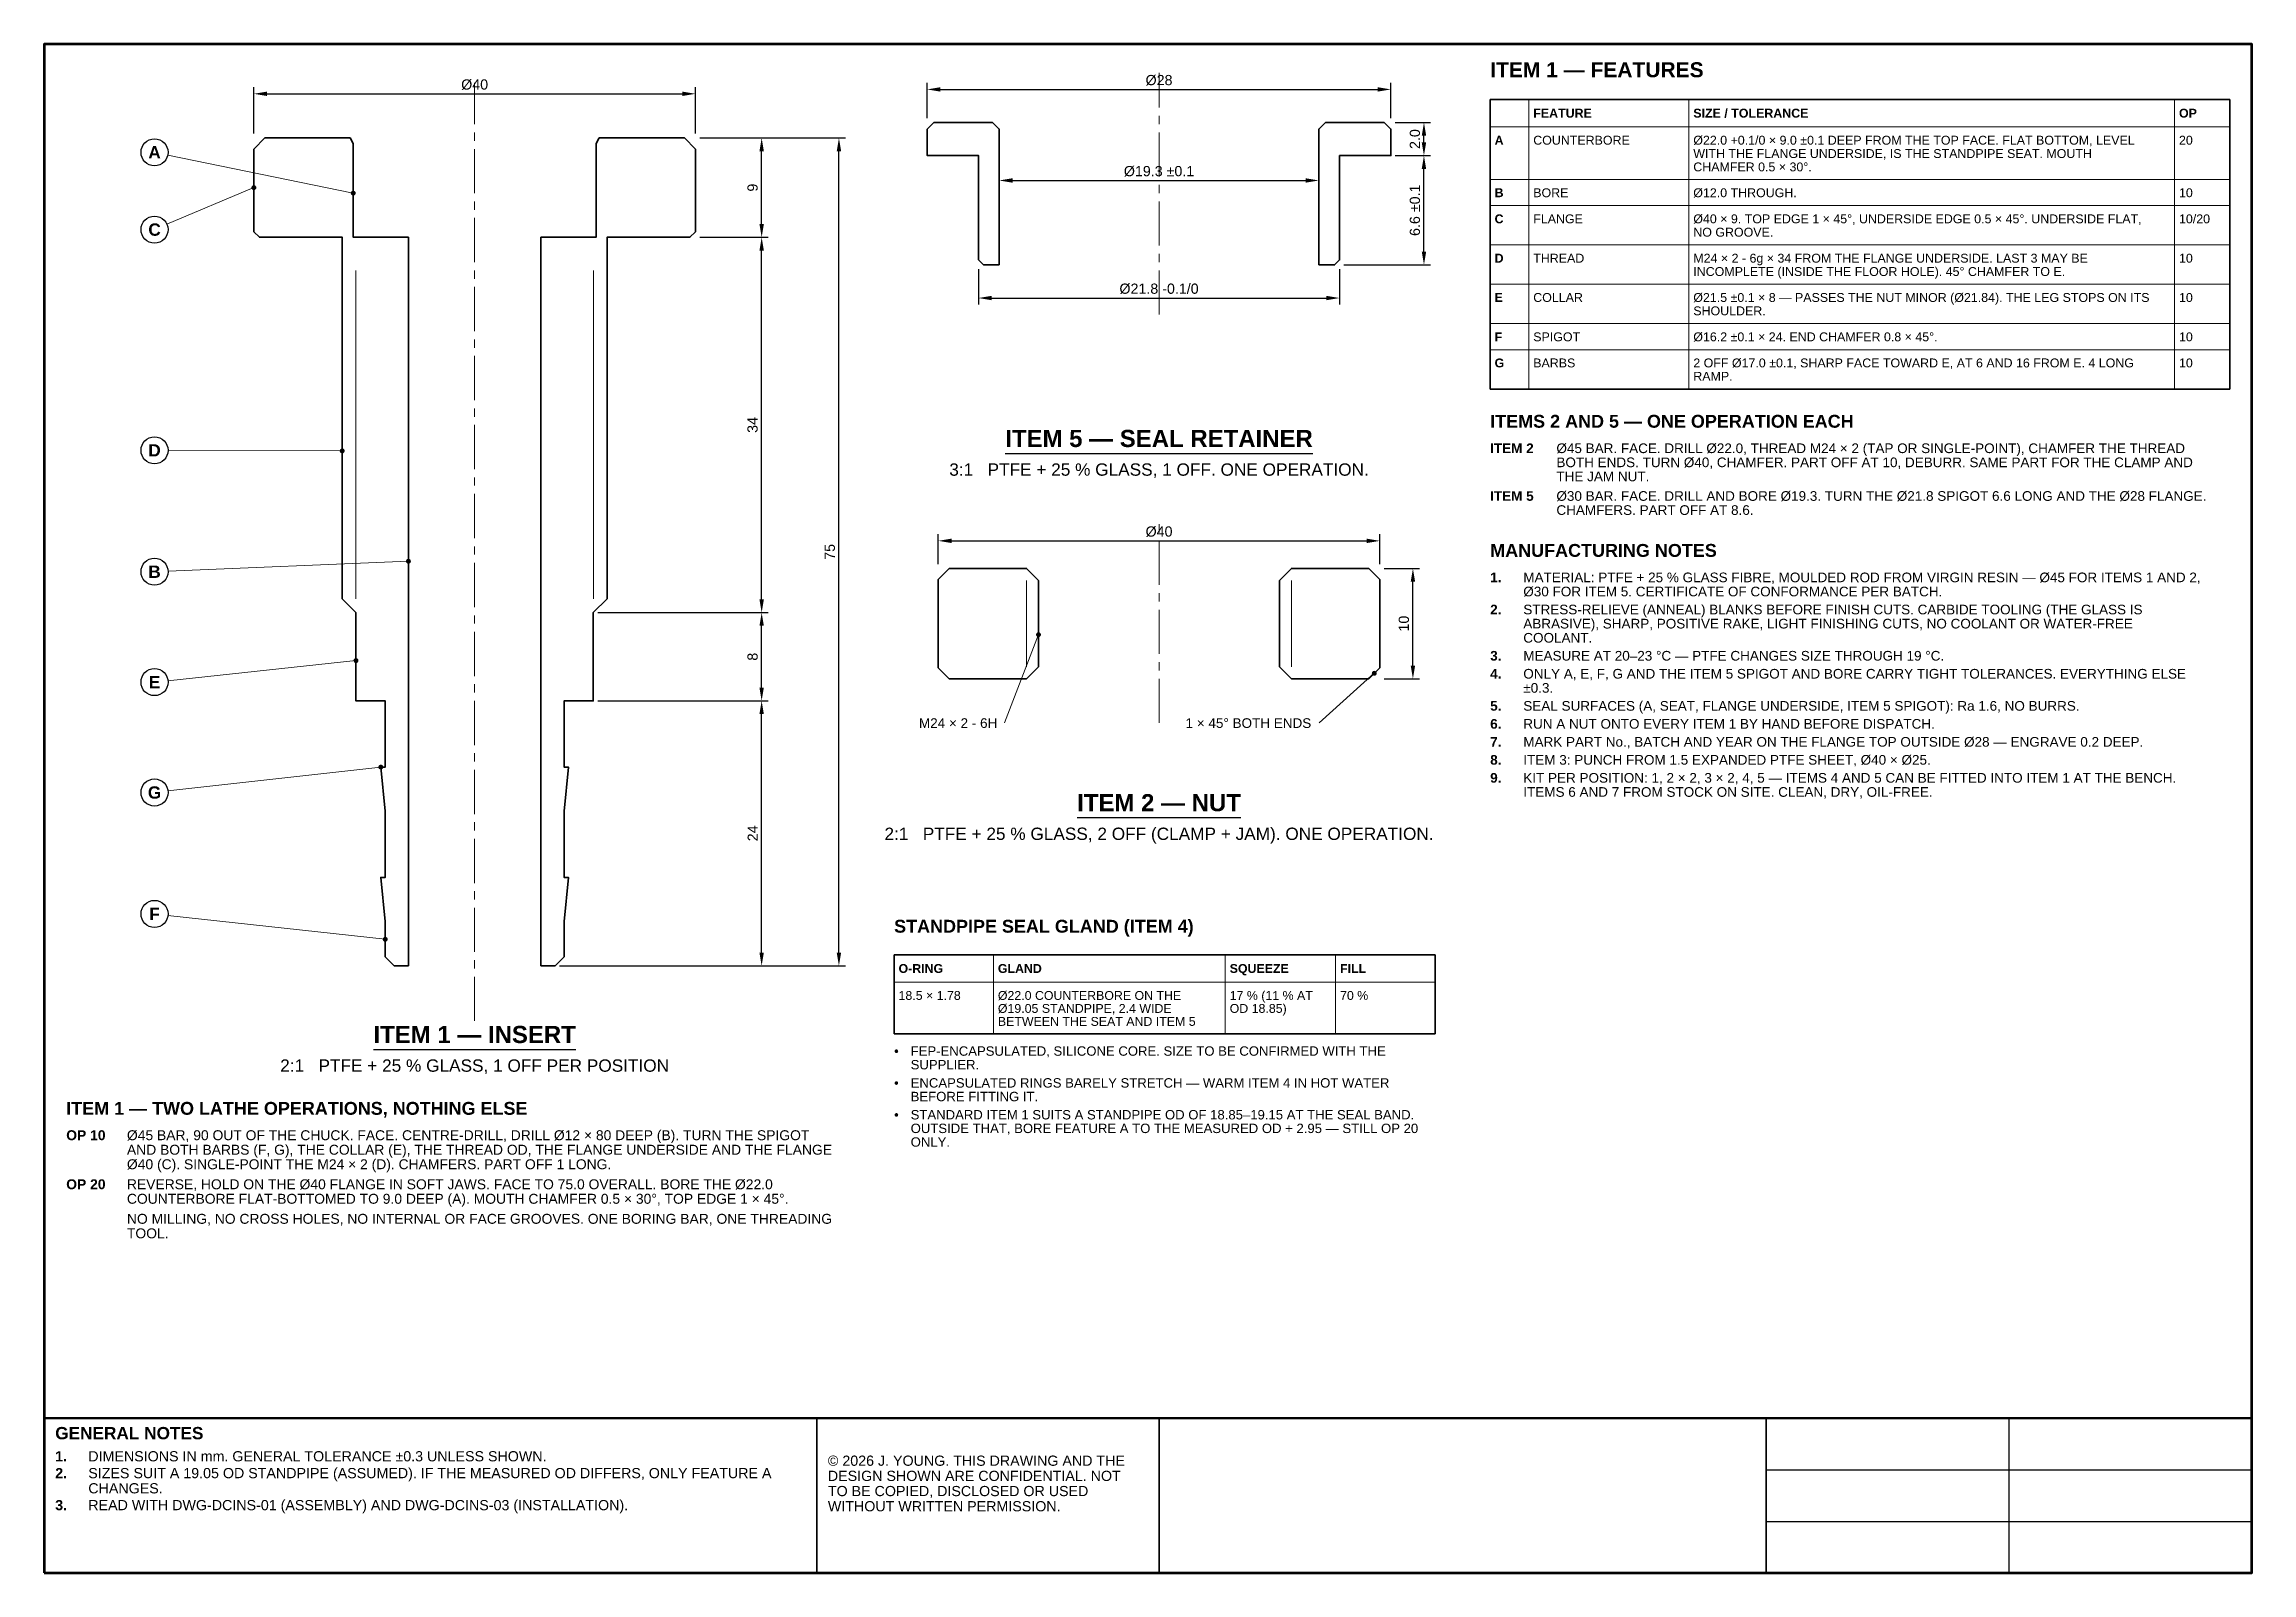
# Model space of a CAD drawing. Header units: millimetres. Extents: x 10 to 410, y 10 to 287.
import ezdxf
from ezdxf.enums import TextEntityAlignment as Align

# ---------------------------------------------------------------- set-up
doc = ezdxf.new("R2010")
doc.units = ezdxf.units.MM
doc.linetypes.add('DCINS_CENTER', pattern=[12.5, 8, -1.5, 1.5, -1.5])
for name, color, linetype, lineweight in [('BORDER', 7, 'Continuous', 70), ('CENTER', 7, 'DCINS_CENTER', 13), ('DIMENSIONS', 7, 'Continuous', 18), ('NOTES', 7, 'Continuous', 18), ('TABLES', 7, 'Continuous', 18), ('THIN', 7, 'Continuous', 18), ('VISIBLE', 7, 'Continuous', 35)]:
    doc.layers.add(name, color=color, linetype=linetype, lineweight=lineweight)
doc.styles.add('DCINS', font='arial.ttf')
doc.styles.add('DCINS-BOLD', font='arialbd.ttf')
doc.dimstyles.new('DCINS-2TO1', dxfattribs={"dimtxt": 1.848, "dimasz": 2.4, "dimexe": 1.2, "dimexo": 0.8, "dimgap": 0.7, "dimtad": 1, "dimtih": 1, "dimtoh": 1, "dimlfac": 0.5, "dimdsep": 46, "dimtxsty": 'DCINS', "dimcen": 0.09, "dimclrd": 256, "dimclre": 256, "dimclrt": 256, "dimadec": 0, "dimazin": 0, "dimtfac": 1, "dimtdec": 4, "dimtofl": 0, "dimtmove": 0, "dimatfit": 3, "dimfxl": 1, "dimtolj": 1, "dimtzin": 0, "dimarcsym": 0})
doc.dimstyles.new('DCINS-3TO1', dxfattribs={"dimtxt": 1.848, "dimasz": 2.4, "dimexe": 1.2, "dimexo": 0.8, "dimgap": 0.7, "dimtad": 1, "dimtih": 1, "dimtoh": 1, "dimlfac": 0.333333, "dimdsep": 46, "dimtxsty": 'DCINS', "dimcen": 0.09, "dimclrd": 256, "dimclre": 256, "dimclrt": 256, "dimadec": 0, "dimazin": 0, "dimtfac": 1, "dimtdec": 4, "dimtofl": 0, "dimtmove": 0, "dimatfit": 3, "dimfxl": 1, "dimtolj": 1, "dimtzin": 0, "dimarcsym": 0})

# ---------------------------------------------------------------- blocks, each defined once
blk = doc.blocks.new('*D0')
at = {"linetype": 'ByBlock', "lineweight": -2}
for p, q in [((48, 270.8), (48, 279.2)), ((50.4, 278), (125.6, 278)), ((128, 270.8), (128, 279.2))]:
    blk.add_line(p, q, dxfattribs=at)
for points in [[(48, 278), (50.4, 278.4), (50.4, 277.6)], [(128, 278), (125.6, 277.6), (125.6, 278.4)]]:
    blk.add_solid(points)
at = {"layer": 'Defpoints'}
for p in [(48, 278), (48, 270), (128, 270)]:
    blk.add_point(p, dxfattribs=at)
at = {"insert": (88, 278.7), "char_height": 1.848, "attachment_point": 8, "style": 'DCINS'}
blk.add_mtext('Ø40', dxfattribs=at)
blk = doc.blocks.new('*D1')
at = {"linetype": 'ByBlock', "lineweight": -2}
for p, q in [((128.8, 270), (141.2, 270)), ((140, 254.4), (140, 267.6)), ((128.8, 252), (141.2, 252))]:
    blk.add_line(p, q, dxfattribs=at)
for points in [[(140, 270), (140.4, 267.6), (139.6, 267.6)], [(140, 252), (139.6, 254.4), (140.4, 254.4)]]:
    blk.add_solid(points)
at = {"layer": 'Defpoints'}
for p in [(128, 270), (128, 252), (140, 252)]:
    blk.add_point(p, dxfattribs=at)
at = {"insert": (139.3, 261), "char_height": 1.85, "attachment_point": 8, "rotation": 90, "style": 'DCINS'}
blk.add_mtext('9', dxfattribs=at)
blk = doc.blocks.new('*D2')
at = {"linetype": 'ByBlock', "lineweight": -2}
for p, q in [((128.8, 252), (141.2, 252)), ((140, 186.4), (140, 249.6)), ((110.3, 184), (141.2, 184))]:
    blk.add_line(p, q, dxfattribs=at)
for points in [[(140, 252), (140.4, 249.6), (139.6, 249.6)], [(140, 184), (139.6, 186.4), (140.4, 186.4)]]:
    blk.add_solid(points)
at = {"layer": 'Defpoints'}
for p in [(128, 252), (109.5, 184), (140, 184)]:
    blk.add_point(p, dxfattribs=at)
at = {"insert": (139.3, 218), "char_height": 1.848, "attachment_point": 8, "rotation": 90, "style": 'DCINS'}
blk.add_mtext('34', dxfattribs=at)
blk = doc.blocks.new('*D3')
at = {"linetype": 'ByBlock', "lineweight": -2}
for p, q in [((110.3, 184), (141.2, 184)), ((140, 170.4), (140, 181.6)), ((110.3, 168), (141.2, 168))]:
    blk.add_line(p, q, dxfattribs=at)
for points in [[(140, 184), (140.4, 181.6), (139.6, 181.6)], [(140, 168), (139.6, 170.4), (140.4, 170.4)]]:
    blk.add_solid(points)
at = {"layer": 'Defpoints'}
for p in [(109.5, 184), (109.5, 168), (140, 168)]:
    blk.add_point(p, dxfattribs=at)
at = {"insert": (139.3, 176), "char_height": 1.85, "attachment_point": 8, "rotation": 90, "style": 'DCINS'}
blk.add_mtext('8', dxfattribs=at)
blk = doc.blocks.new('*D4')
at = {"linetype": 'ByBlock', "lineweight": -2}
for p, q in [((110.3, 168), (141.2, 168)), ((140, 122.4), (140, 165.6)), ((103.4, 120), (141.2, 120))]:
    blk.add_line(p, q, dxfattribs=at)
for points in [[(140, 168), (140.4, 165.6), (139.6, 165.6)], [(140, 120), (139.6, 122.4), (140.4, 122.4)]]:
    blk.add_solid(points)
at = {"layer": 'Defpoints'}
for p in [(109.5, 168), (102.6, 120), (140, 120)]:
    blk.add_point(p, dxfattribs=at)
at = {"insert": (139.3, 144), "char_height": 1.848, "attachment_point": 8, "rotation": 90, "style": 'DCINS'}
blk.add_mtext('24', dxfattribs=at)
blk = doc.blocks.new('*D5')
at = {"linetype": 'ByBlock', "lineweight": -2}
for p, q in [((128.8, 270), (155.2, 270)), ((154, 122.4), (154, 267.6)), ((103.4, 120), (155.2, 120))]:
    blk.add_line(p, q, dxfattribs=at)
for points in [[(154, 270), (154.4, 267.6), (153.6, 267.6)], [(154, 120), (153.6, 122.4), (154.4, 122.4)]]:
    blk.add_solid(points)
at = {"layer": 'Defpoints'}
for p in [(128, 270), (102.6, 120), (154, 120)]:
    blk.add_point(p, dxfattribs=at)
at = {"insert": (153.3, 195), "char_height": 1.848, "attachment_point": 8, "rotation": 90, "style": 'DCINS'}
blk.add_mtext('75', dxfattribs=at)
blk = doc.blocks.new('*D6')
at = {"linetype": 'ByBlock', "lineweight": -2}
for p, q in [((170, 273.6), (170, 280)), ((254, 273.6), (254, 280)), ((172.4, 278.8), (251.6, 278.8))]:
    blk.add_line(p, q, dxfattribs=at)
for points in [[(170, 278.8), (172.4, 279.2), (172.4, 278.4)], [(254, 278.8), (251.6, 278.4), (251.6, 279.2)]]:
    blk.add_solid(points)
at = {"layer": 'Defpoints'}
for p in [(170, 278.8), (170, 272.8), (254, 272.8)]:
    blk.add_point(p, dxfattribs=at)
at = {"insert": (212, 279.5), "char_height": 1.848, "attachment_point": 8, "style": 'DCINS'}
blk.add_mtext('Ø28', dxfattribs=at)
blk = doc.blocks.new('*D7')
at = {"linetype": 'ByBlock', "lineweight": -2}
for p, q in [((183.05, 262.3), (183.05, 262.3)), ((185.45, 262.3), (238.55, 262.3)), ((240.95, 262.3), (240.95, 262.3))]:
    blk.add_line(p, q, dxfattribs=at)
for points in [[(183.05, 262.3), (185.45, 262.7), (185.45, 261.9)], [(240.95, 262.3), (238.55, 261.9), (238.55, 262.7)]]:
    blk.add_solid(points)
at = {"layer": 'Defpoints'}
for p in [(183.05, 262.3), (183.05, 262.3), (240.95, 262.3)]:
    blk.add_point(p, dxfattribs=at)
at = {"insert": (212, 263), "char_height": 1.848, "attachment_point": 8, "style": 'DCINS'}
blk.add_mtext('Ø19.3 ±0.1', dxfattribs=at)
blk = doc.blocks.new('*D8')
at = {"linetype": 'ByBlock', "lineweight": -2}
for p, q in [((179.3, 246.2), (179.3, 239.8)), ((244.7, 246.2), (244.7, 239.8)), ((181.7, 241), (242.3, 241))]:
    blk.add_line(p, q, dxfattribs=at)
for points in [[(179.3, 241), (181.7, 241.4), (181.7, 240.6)], [(244.7, 241), (242.3, 240.6), (242.3, 241.4)]]:
    blk.add_solid(points)
at = {"layer": 'Defpoints'}
for p in [(179.3, 247), (244.7, 247), (179.3, 241)]:
    blk.add_point(p, dxfattribs=at)
at = {"insert": (212, 241.7), "char_height": 1.848, "attachment_point": 8, "style": 'DCINS'}
blk.add_mtext('Ø21.8 -0.1/0', dxfattribs=at)
blk = doc.blocks.new('*D9')
at = {"linetype": 'ByBlock', "lineweight": -2}
for p, q in [((254.8, 272.8), (261.2, 272.8)), ((260, 269.2), (260, 270.4)), ((254.8, 266.8), (261.2, 266.8))]:
    blk.add_line(p, q, dxfattribs=at)
for points in [[(260, 272.8), (260.4, 270.4), (259.6, 270.4)], [(260, 266.8), (259.6, 269.2), (260.4, 269.2)]]:
    blk.add_solid(points)
at = {"layer": 'Defpoints'}
for p in [(254, 272.8), (254, 266.8), (260, 266.8)]:
    blk.add_point(p, dxfattribs=at)
at = {"insert": (259.3, 269.8), "char_height": 1.848, "attachment_point": 8, "rotation": 90, "style": 'DCINS'}
blk.add_mtext('2.0', dxfattribs=at)
blk = doc.blocks.new('*D10')
at = {"linetype": 'ByBlock', "lineweight": -2}
for p, q in [((254.8, 266.8), (261.2, 266.8)), ((260, 249.4), (260, 264.4)), ((245.5, 247), (261.2, 247))]:
    blk.add_line(p, q, dxfattribs=at)
for points in [[(260, 266.8), (260.4, 264.4), (259.6, 264.4)], [(260, 247), (259.6, 249.4), (260.4, 249.4)]]:
    blk.add_solid(points)
at = {"layer": 'Defpoints'}
for p in [(254, 266.8), (244.7, 247), (260, 247)]:
    blk.add_point(p, dxfattribs=at)
at = {"insert": (259.3, 256.9), "char_height": 1.848, "attachment_point": 8, "rotation": 90, "style": 'DCINS'}
blk.add_mtext('6.6 ±0.1', dxfattribs=at)
blk = doc.blocks.new('*D11')
at = {"linetype": 'ByBlock', "lineweight": -2}
for p, q in [((172, 192.8), (172, 198.2)), ((174.4, 197), (249.6, 197)), ((252, 192.8), (252, 198.2))]:
    blk.add_line(p, q, dxfattribs=at)
for points in [[(172, 197), (174.4, 197.4), (174.4, 196.6)], [(252, 197), (249.6, 196.6), (249.6, 197.4)]]:
    blk.add_solid(points)
at = {"layer": 'Defpoints'}
for p in [(172, 197), (172, 192), (252, 192)]:
    blk.add_point(p, dxfattribs=at)
at = {"insert": (212, 197.7), "char_height": 1.848, "attachment_point": 8, "style": 'DCINS'}
blk.add_mtext('Ø40', dxfattribs=at)
blk = doc.blocks.new('*D12')
at = {"linetype": 'ByBlock', "lineweight": -2}
for p, q in [((252.8, 192), (259.2, 192)), ((258, 174.4), (258, 189.6)), ((252.8, 172), (259.2, 172))]:
    blk.add_line(p, q, dxfattribs=at)
for points in [[(258, 192), (258.4, 189.6), (257.6, 189.6)], [(258, 172), (257.6, 174.4), (258.4, 174.4)]]:
    blk.add_solid(points)
at = {"layer": 'Defpoints'}
for p in [(252, 192), (252, 172), (258, 172)]:
    blk.add_point(p, dxfattribs=at)
at = {"insert": (257.3, 182), "char_height": 1.848, "attachment_point": 8, "rotation": 90, "style": 'DCINS'}
blk.add_mtext('10', dxfattribs=at)

msp = doc.modelspace()

# ---------------------------------------------------------------- hatches: boundary and pattern name
at = {"layer": 'NOTES'}
h = msp.add_hatch(color=256, dxfattribs=at)
edge = h.paths.add_edge_path()
edge.add_arc((48, 261), 0.45, 0, 360)
h = msp.add_hatch(color=256, dxfattribs=at)
edge = h.paths.add_edge_path()
edge.add_arc((66, 260), 0.45, 0, 360)
h = msp.add_hatch(color=256, dxfattribs=at)
edge = h.paths.add_edge_path()
edge.add_arc((64, 213.3), 0.45, 0, 360)
h = msp.add_hatch(color=256, dxfattribs=at)
edge = h.paths.add_edge_path()
edge.add_arc((76, 193.3), 0.45, 0, 360)
h = msp.add_hatch(color=256, dxfattribs=at)
edge = h.paths.add_edge_path()
edge.add_arc((190.16, 180), 0.45, 0, 360)
h = msp.add_hatch(color=256, dxfattribs=at)
edge = h.paths.add_edge_path()
edge.add_arc((66.5, 175.3), 0.45, 0, 360)
h = msp.add_hatch(color=256, dxfattribs=at)
edge = h.paths.add_edge_path()
edge.add_arc((251, 173), 0.45, 0, 360)
h = msp.add_hatch(color=256, dxfattribs=at)
edge = h.paths.add_edge_path()
edge.add_arc((71, 156), 0.45, 0, 360)
h = msp.add_hatch(color=256, dxfattribs=at)
edge = h.paths.add_edge_path()
edge.add_arc((71.8, 124.8), 0.45, 0, 360)

# ---------------------------------------------------------------- linework, layer by layer
at = {"layer": 'BORDER', "lineweight": 50}
msp.add_line((10, 38), (410, 38), dxfattribs=at)
at = {"layer": 'BORDER', "lineweight": 35}
for p, q in [((150, 10), (150, 38)), ((212, 10), (212, 38)), ((322, 10), (322, 38))]:
    msp.add_line(p, q, dxfattribs=at)
at = {"layer": 'BORDER', "lineweight": 25}
for p, q in [((366, 10), (366, 38)), ((322, 28.67), (410, 28.67)), ((322, 19.33), (410, 19.33))]:
    msp.add_line(p, q, dxfattribs=at)
at = {"layer": 'BORDER'}
msp.add_lwpolyline([(10, 10), (410, 10), (410, 287), (10, 287)], close=True, dxfattribs=at)
at = {"layer": 'CENTER'}
for p, q in [((88, 110), (88, 280)), ((212, 238), (212, 281.8)), ((212, 164), (212, 200))]:
    msp.add_line(p, q, dxfattribs=at)
at = {"layer": 'NOTES'}
for p, q in [((32.4, 266.907), (66, 260)), ((32.257, 254.353), (48, 261)), ((32.45, 213.393), (64, 213.3)), ((32.448, 191.501), (76, 193.3)), ((184, 164), (190.16, 180)), ((32.436, 171.66), (66.5, 175.3)), ((241, 164), (251, 173)), ((32.435, 151.673), (71, 156)), ((32.435, 129.132), (71.8, 124.8))]:
    msp.add_line(p, q, dxfattribs=at)
at = {"layer": 'NOTES', "lineweight": 30}
for p, q in [((184.143, 212.85), (239.857, 212.85)), ((197.168, 146.85), (226.832, 146.85)), ((69.669, 104.85), (106.331, 104.85))]:
    msp.add_line(p, q, dxfattribs=at)
at = {"layer": 'NOTES', "lineweight": 25}
for centre in [(30, 267.4), (30, 253.4), (30, 213.4), (30, 191.4), (30, 171.4), (30, 151.4), (30, 129.4)]:
    msp.add_circle(centre, 2.45, dxfattribs=at)
at = {"layer": 'TABLES', "lineweight": 35}
for p, q in [((272, 277), (406, 277)), ((272, 277), (272, 224.51)), ((406, 277), (406, 224.51)), ((272, 224.51), (406, 224.51)), ((164, 122), (262, 122)), ((164, 122), (164, 107.67)), ((262, 122), (262, 107.67)), ((164, 107.67), (262, 107.67))]:
    msp.add_line(p, q, dxfattribs=at)
at = {"layer": 'TABLES', "lineweight": 18}
for p, q in [((279, 277), (279, 224.51)), ((308, 277), (308, 224.51)), ((396, 277), (396, 224.51)), ((272, 271.99), (406, 271.99)), ((272, 262.47), (406, 262.47)), ((272, 257.74), (406, 257.74)), ((272, 250.61), (406, 250.61)), ((272, 243.49), (406, 243.49)), ((272, 236.36), (406, 236.36)), ((272, 231.63), (406, 231.63)), ((182, 122), (182, 107.67)), ((224, 122), (224, 107.67)), ((244, 122), (244, 107.67)), ((164, 117.02), (262, 117.02))]:
    msp.add_line(p, q, dxfattribs=at)
at = {"layer": 'THIN'}
for points in [[(66.454, 246), (66.454, 186.5)], [(109.546, 246), (109.546, 186.5)], [(188, 174.16), (188, 189.84)], [(236, 174.16), (236, 189.84)]]:
    msp.add_lwpolyline(points, dxfattribs=at)
at = {"layer": 'VISIBLE'}
for points in [[(183.05, 247), (180.2, 247), (179.3, 247.9), (179.3, 266.8), (170, 266.8), (170, 271.6), (171.2, 272.8), (181.85, 272.8), (183.05, 271.6)], [(240.95, 247), (243.8, 247), (244.7, 247.9), (244.7, 266.8), (254, 266.8), (254, 271.6), (252.8, 272.8), (242.15, 272.8), (240.95, 271.6)], [(65.423, 270), (50, 270), (48, 268), (48, 253), (49, 252), (64, 252), (64, 186.5), (66.5, 184), (66.5, 168), (71.8, 168), (71.8, 156), (71, 156), (71.8, 148), (71.8, 136), (71, 136), (71.8, 128), (71.8, 121.6), (73.4, 120), (76, 120), (76, 252), (66, 252), (66, 269)], [(110.577, 270), (126, 270), (128, 268), (128, 253), (127, 252), (112, 252), (112, 186.5), (109.5, 184), (109.5, 168), (104.2, 168), (104.2, 156), (105, 156), (104.2, 148), (104.2, 136), (105, 136), (104.2, 128), (104.2, 121.6), (102.6, 120), (100, 120), (100, 252), (110, 252), (110, 269)], [(188, 172), (174, 172), (172, 174), (172, 190), (174, 192), (188, 192), (190.16, 189.84), (190.16, 174.16)], [(236, 172), (250, 172), (252, 174), (252, 190), (250, 192), (236, 192), (233.84, 189.84), (233.84, 174.16)]]:
    msp.add_lwpolyline(points, close=True, dxfattribs=at)

# ---------------------------------------------------------------- texts
at = {"layer": 'NOTES'}
for s, height, style, p in [('ITEM 1 — FEATURES', 2.723, 'DCINS-BOLD', (272, 281)), ('ITEMS 2 AND 5 — ONE OPERATION EACH', 2.331, 'DCINS-BOLD', (272, 217.5)), ('ITEM 2', 1.75, 'DCINS-BOLD', (272, 212.9)), ('ITEM 5', 1.75, 'DCINS-BOLD', (272, 204.25)), ('MANUFACTURING NOTES', 2.331, 'DCINS-BOLD', (272, 194.1)), ('1.', 1.75, 'DCINS-BOLD', (272, 189.5)), ('2.', 1.75, 'DCINS-BOLD', (272, 183.68)), ('3.', 1.75, 'DCINS-BOLD', (272, 175.3)), ('4.', 1.75, 'DCINS-BOLD', (272, 172.04)), ('M24 × 2 - 6H', 1.75, 'DCINS', (168.5, 163.1)), ('1 × 45° BOTH ENDS', 1.75, 'DCINS', (216.8, 163.1)), ('5.', 1.75, 'DCINS-BOLD', (272, 166.22)), ('6.', 1.75, 'DCINS-BOLD', (272, 162.96)), ('7.', 1.75, 'DCINS-BOLD', (272, 159.7)), ('8.', 1.75, 'DCINS-BOLD', (272, 156.44)), ('9.', 1.75, 'DCINS-BOLD', (272, 153.18)), ('STANDPIPE SEAL GLAND (ITEM 4)', 2.331, 'DCINS-BOLD', (164, 126)), ('•', 1.701, 'DCINS', (164, 103.7)), ('•', 1.701, 'DCINS', (164, 97.93)), ('ITEM 1 — TWO LATHE OPERATIONS, NOTHING ELSE', 2.331, 'DCINS-BOLD', (14, 93)), ('•', 1.701, 'DCINS', (164, 92.16)), ('OP 10', 1.799, 'DCINS-BOLD', (14, 88.4)), ('OP 20', 1.799, 'DCINS-BOLD', (14, 79.51)), ('GENERAL NOTES', 2.233, 'DCINS-BOLD', (12, 34.2)), ('1.', 1.848, 'DCINS-BOLD', (12, 30.2)), ('2.', 1.848, 'DCINS-BOLD', (12, 27.15)), ('3.', 1.848, 'DCINS-BOLD', (12, 21.35))]:
    msp.add_text(s, height=height, dxfattribs=dict(at, style=style)).set_placement(p)
at = {"layer": 'NOTES', "style": 'DCINS-BOLD'}
for s, p in [('A', (30, 267.4)), ('C', (30, 253.4)), ('D', (30, 213.4)), ('B', (30, 191.4)), ('E', (30, 171.4)), ('G', (30, 151.4)), ('F', (30, 129.4))]:
    msp.add_text(s, height=2.233, dxfattribs=at).set_placement(p, align=Align.MIDDLE_CENTER)
at = {"layer": 'NOTES'}
for s, height, style, p in [('ITEM 5 — SEAL RETAINER', 3.108, 'DCINS-BOLD', (212, 214)), ('3:1   PTFE + 25 % GLASS, 1 OFF. ONE OPERATION.', 2.233, 'DCINS', (212, 208.8)), ('ITEM 2 — NUT', 3.108, 'DCINS-BOLD', (212, 148)), ('2:1   PTFE + 25 % GLASS, 2 OFF (CLAMP + JAM). ONE OPERATION.', 2.233, 'DCINS', (212, 142.8)), ('ITEM 1 — INSERT', 3.108, 'DCINS-BOLD', (88, 106)), ('2:1   PTFE + 25 % GLASS, 1 OFF PER POSITION', 2.233, 'DCINS', (88, 100.8))]:
    msp.add_text(s, height=height, dxfattribs=dict(at, style=style)).set_placement(p, align=Align.CENTER)
at = {"layer": 'NOTES', "attachment_point": 1, "style": 'DCINS'}
for s, insert, char_height, line_spacing_factor in [('Ø45 BAR. FACE. DRILL Ø22.0, THREAD M24 × 2 (TAP OR SINGLE-POINT), CHAMFER THE THREAD\\PBOTH ENDS. TURN Ø40, CHAMFER. PART OFF AT 10, DEBURR. SAME PART FOR THE CLAMP AND\\PTHE JAM NUT.', (284, 214.65), 1.75, 0.874286), ('Ø30 BAR. FACE. DRILL AND BORE Ø19.3. TURN THE Ø21.8 SPIGOT 6.6 LONG AND THE Ø28 FLANGE.\\PCHAMFERS. PART OFF AT 8.6.', (284, 206), 1.75, 0.874286), ('MATERIAL: PTFE + 25 % GLASS FIBRE, MOULDED ROD FROM VIRGIN RESIN — Ø45 FOR ITEMS 1 AND 2,\\PØ30 FOR ITEM 5. CERTIFICATE OF CONFORMANCE PER BATCH.', (278, 191.25), 1.75, 0.877714), ('STRESS-RELIEVE (ANNEAL) BLANKS BEFORE FINISH CUTS. CARBIDE TOOLING (THE GLASS IS\\PABRASIVE), SHARP, POSITIVE RAKE, LIGHT FINISHING CUTS, NO COOLANT OR WATER-FREE\\PCOOLANT.', (278, 185.43), 1.75, 0.877714), ('MEASURE AT 20–23 °C — PTFE CHANGES SIZE THROUGH 19 °C.', (278, 177.05), 1.75, 0.877714), ('ONLY A, E, F, G AND THE ITEM 5 SPIGOT AND BORE CARRY TIGHT TOLERANCES. EVERYTHING ELSE\\P±0.3.', (278, 173.79), 1.75, 0.877714), ('SEAL SURFACES (A, SEAT, FLANGE UNDERSIDE, ITEM 5 SPIGOT): Ra 1.6, NO BURRS.', (278, 167.97), 1.75, 0.877714), ('RUN A NUT ONTO EVERY ITEM 1 BY HAND BEFORE DISPATCH.', (278, 164.71), 1.75, 0.877714), ('MARK PART No., BATCH AND YEAR ON THE FLANGE TOP OUTSIDE Ø28 — ENGRAVE 0.2 DEEP.', (278, 161.45), 1.75, 0.877714), ('ITEM 3: PUNCH FROM 1.5 EXPANDED PTFE SHEET, Ø40 × Ø25.', (278, 158.19), 1.75, 0.877714), ('KIT PER POSITION: 1, 2 × 2, 3 × 2, 4, 5 — ITEMS 4 AND 5 CAN BE FITTED INTO ITEM 1 AT THE BENCH.\\PITEMS 6 AND 7 FROM STOCK ON SITE. CLEAN, DRY, OIL-FREE.', (278, 154.93), 1.75, 0.877714), ('FEP-ENCAPSULATED, SILICONE CORE. SIZE TO BE CONFIRMED WITH THE\\PSUPPLIER.', (167, 105.401), 1.701, 0.871252), ('ENCAPSULATED RINGS BARELY STRETCH — WARM ITEM 4 IN HOT WATER\\PBEFORE FITTING IT.', (167, 99.631), 1.701, 0.871252), ('STANDARD ITEM 1 SUITS A STANDPIPE OD OF 18.85–19.15 AT THE SEAL BAND.\\POUTSIDE THAT, BORE FEATURE A TO THE MEASURED OD + 2.95 — STILL OP 20\\PONLY.', (167, 93.861), 1.701, 0.871252), ('Ø45 BAR, 90 OUT OF THE CHUCK. FACE. CENTRE-DRILL, DRILL Ø12 × 80 DEEP (B). TURN THE SPIGOT\\PAND BOTH BARBS (F, G), THE COLLAR (E), THE THREAD OD, THE FLANGE UNDERSIDE AND THE FLANGE\\PØ40 (C). SINGLE-POINT THE M24 × 2 (D). CHAMFERS. PART OFF 1 LONG.', (25, 90.199), 1.799, 0.877154), ('REVERSE, HOLD ON THE Ø40 FLANGE IN SOFT JAWS. FACE TO 75.0 OVERALL. BORE THE Ø22.0\\PCOUNTERBORE FLAT-BOTTOMED TO 9.0 DEEP (A). MOUTH CHAMFER 0.5 × 30°, TOP EDGE 1 × 45°.', (25, 81.309), 1.799, 0.877154), ('NO MILLING, NO CROSS HOLES, NO INTERNAL OR FACE GROOVES. ONE BORING BAR, ONE THREADING\\PTOOL.', (25, 75.049), 1.799, 0.877154), ('DIMENSIONS IN mm. GENERAL TOLERANCE ±0.3 UNLESS SHOWN.', (18, 32.048), 1.848, 0.892857), ('SIZES SUIT A 19.05 OD STANDPIPE (ASSUMED). IF THE MEASURED OD DIFFERS, ONLY FEATURE A\\PCHANGES.', (18, 28.998), 1.848, 0.892857), ('© 2026 J. YOUNG. THIS DRAWING AND THE\\PDESIGN SHOWN ARE CONFIDENTIAL. NOT\\PTO BE COPIED, DISCLOSED OR USED\\PWITHOUT WRITTEN PERMISSION.', (152, 31.248), 1.848, 0.892857), ('READ WITH DWG-DCINS-01 (ASSEMBLY) AND DWG-DCINS-03 (INSTALLATION).', (18, 23.198), 1.848, 0.892857)]:
    msp.add_mtext(s, dxfattribs=dict(at, insert=insert, char_height=char_height, line_spacing_factor=line_spacing_factor))
at = {"layer": 'TABLES', "attachment_point": 1}
for s, insert, char_height, line_spacing_factor, style in [('FEATURE', (279.8, 275.3), 1.61, 0.901863, 'DCINS-BOLD'), ('SIZE / TOLERANCE', (308.8, 275.3), 1.61, 0.901863, 'DCINS-BOLD'), ('OP', (396.8, 275.3), 1.61, 0.901863, 'DCINS-BOLD'), ('A', (272.8, 270.4), 1.61, 0.901863, 'DCINS-BOLD'), ('COUNTERBORE', (279.8, 270.4), 1.61, 0.901863, 'DCINS'), ('Ø22.0 +0.1/0 × 9.0 ±0.1 DEEP FROM THE TOP FACE. FLAT BOTTOM, LEVEL\\PWITH THE FLANGE UNDERSIDE, IS THE STANDPIPE SEAT. MOUTH\\PCHAMFER 0.5 × 30°.', (308.8, 270.4), 1.61, 0.901863, 'DCINS'), ('20', (396.8, 270.4), 1.61, 0.901863, 'DCINS'), ('B', (272.8, 260.88), 1.61, 0.901863, 'DCINS-BOLD'), ('BORE', (279.8, 260.88), 1.61, 0.901863, 'DCINS'), ('Ø12.0 THROUGH.', (308.8, 260.88), 1.61, 0.901863, 'DCINS'), ('10', (396.8, 260.88), 1.61, 0.901863, 'DCINS'), ('C', (272.8, 256.15), 1.61, 0.901863, 'DCINS-BOLD'), ('FLANGE', (279.8, 256.15), 1.61, 0.901863, 'DCINS'), ('Ø40 × 9. TOP EDGE 1 × 45°, UNDERSIDE EDGE 0.5 × 45°. UNDERSIDE FLAT,\\PNO GROOVE.', (308.8, 256.15), 1.61, 0.901863, 'DCINS'), ('10/20', (396.8, 256.15), 1.61, 0.901863, 'DCINS'), ('D', (272.8, 249.02), 1.61, 0.901863, 'DCINS-BOLD'), ('THREAD', (279.8, 249.02), 1.61, 0.901863, 'DCINS'), ('M24 × 2 - 6g × 34 FROM THE FLANGE UNDERSIDE. LAST 3 MAY BE\\PINCOMPLETE (INSIDE THE FLOOR HOLE). 45° CHAMFER TO E.', (308.8, 249.02), 1.61, 0.901863, 'DCINS'), ('10', (396.8, 249.02), 1.61, 0.901863, 'DCINS'), ('E', (272.8, 241.9), 1.61, 0.901863, 'DCINS-BOLD'), ('COLLAR', (279.8, 241.9), 1.61, 0.901863, 'DCINS'), ('Ø21.5 ±0.1 × 8 — PASSES THE NUT MINOR (Ø21.84). THE LEG STOPS ON ITS\\PSHOULDER.', (308.8, 241.9), 1.61, 0.901863, 'DCINS'), ('10', (396.8, 241.9), 1.61, 0.901863, 'DCINS'), ('F', (272.8, 234.77), 1.61, 0.901863, 'DCINS-BOLD'), ('SPIGOT', (279.8, 234.77), 1.61, 0.901863, 'DCINS'), ('Ø16.2 ±0.1 × 24. END CHAMFER 0.8 × 45°.', (308.8, 234.77), 1.61, 0.901863, 'DCINS'), ('10', (396.8, 234.77), 1.61, 0.901863, 'DCINS'), ('G', (272.8, 230.04), 1.61, 0.901863, 'DCINS-BOLD'), ('BARBS', (279.8, 230.04), 1.61, 0.901863, 'DCINS'), ('2 OFF Ø17.0 ±0.1, SHARP FACE TOWARD E, AT 6 AND 16 FROM E. 4 LONG\\PRAMP.', (308.8, 230.04), 1.61, 0.901863, 'DCINS'), ('10', (396.8, 230.04), 1.61, 0.901863, 'DCINS'), ('O-RING', (164.8, 120.311), 1.603, 0.879601, 'DCINS-BOLD'), ('GLAND', (182.8, 120.311), 1.603, 0.879601, 'DCINS-BOLD'), ('SQUEEZE', (224.8, 120.311), 1.603, 0.879601, 'DCINS-BOLD'), ('FILL', (244.8, 120.311), 1.603, 0.879601, 'DCINS-BOLD'), ('18.5 × 1.78', (164.8, 115.423), 1.603, 0.879601, 'DCINS'), ('Ø22.0 COUNTERBORE ON THE\\PØ19.05 STANDPIPE, 2.4 WIDE\\PBETWEEN THE SEAT AND ITEM 5', (182.8, 115.423), 1.603, 0.879601, 'DCINS'), ('17 % (11 % AT\\POD 18.85)', (224.8, 115.423), 1.603, 0.879601, 'DCINS'), ('70 %', (244.8, 115.423), 1.603, 0.879601, 'DCINS')]:
    msp.add_mtext(s, dxfattribs=dict(at, insert=insert, char_height=char_height, line_spacing_factor=line_spacing_factor, style=style))

# ---------------------------------------------------------------- dimensions: what is measured, and where the dimension line sits
at = {"layer": 'DIMENSIONS'}
for base, p1, p2, text, dimstyle, picture, middle in [((128, 278), (48, 270), (128, 270), 'Ø40', 'DCINS-2TO1', '*D0', (88, 278.7)), ((254, 278.8), (170, 272.8), (254, 272.8), 'Ø28', 'DCINS-3TO1', '*D6', (212, 279.5)), ((240.95, 262.3), (183.05, 262.3), (240.95, 262.3), 'Ø19.3 ±0.1', 'DCINS-3TO1', '*D7', (212, 263)), ((244.7, 241), (179.3, 247), (244.7, 247), 'Ø21.8 -0.1/0', 'DCINS-3TO1', '*D8', (212, 241.7)), ((252, 197), (172, 192), (252, 192), 'Ø40', 'DCINS-2TO1', '*D11', (212, 197.7))]:
    dim = msp.add_linear_dim(base=base, p1=p1, p2=p2, text=text, dimstyle=dimstyle, dxfattribs=at)
    dim.commit()
    dim.dimension.update_dxf_attribs({"geometry": picture, "text_midpoint": middle})
for base, p1, p2, text, picture, middle in [((260, 272.8), (254, 272.8), (254, 266.8), '2.0', '*D9', (259.3, 269.8)), ((260, 266.8), (254, 266.8), (244.7, 247), '6.6 ±0.1', '*D10', (259.3, 256.9))]:
    dim = msp.add_linear_dim(base=base, p1=p1, p2=p2, angle=90, text=text, dimstyle='DCINS-3TO1', dxfattribs=at)
    dim.commit()
    dim.dimension.update_dxf_attribs({"geometry": picture, "text_midpoint": middle})
for base, p1, p2, picture, middle in [((154, 270), (128, 270), (102.6, 120), '*D5', (153.3, 195)), ((140, 270), (128, 270), (128, 252), '*D1', (139.3, 261)), ((140, 252), (128, 252), (109.5, 184), '*D2', (139.3, 218)), ((258, 192), (252, 192), (252, 172), '*D12', (257.3, 182)), ((140, 184), (109.5, 184), (109.5, 168), '*D3', (139.3, 176)), ((140, 168), (109.5, 168), (102.6, 120), '*D4', (139.3, 144))]:
    dim = msp.add_linear_dim(base=base, p1=p1, p2=p2, angle=90, dimstyle='DCINS-2TO1', dxfattribs=at)
    dim.commit()
    dim.dimension.update_dxf_attribs({"geometry": picture, "text_midpoint": middle})

doc.saveas('drawing.dxf')
